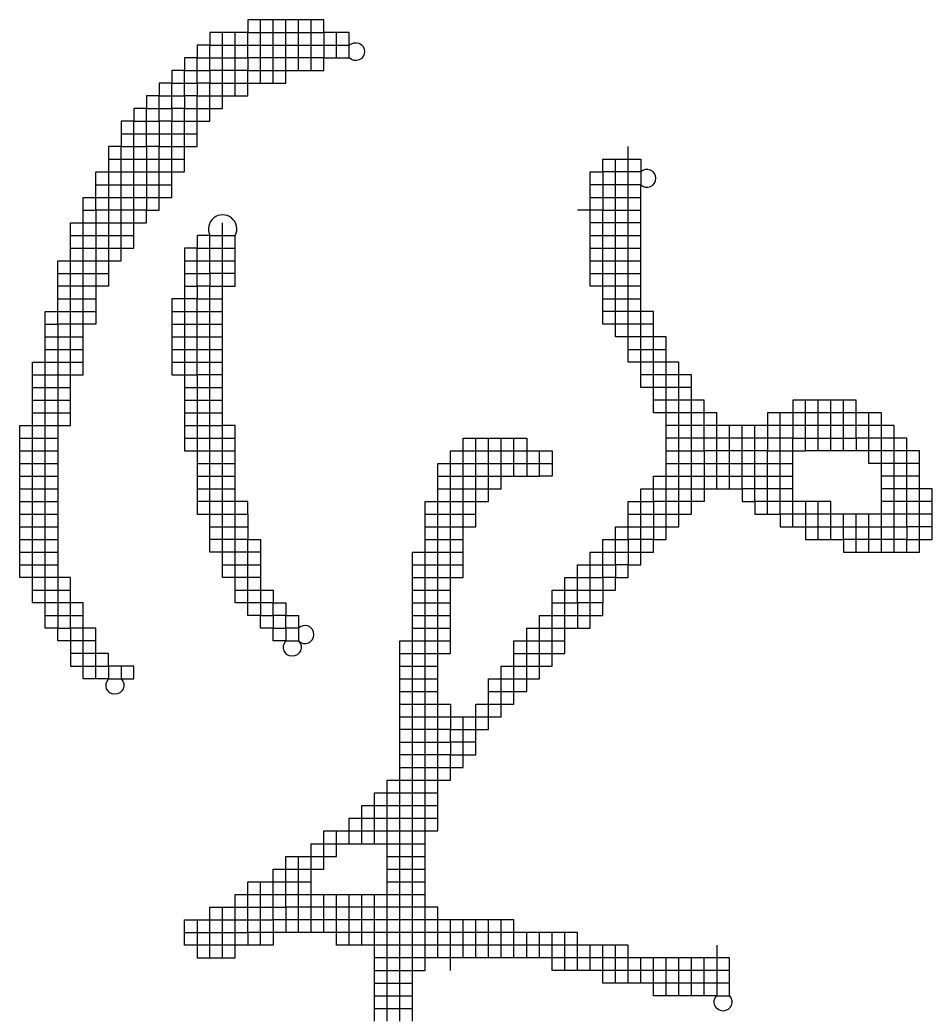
# Model space of a CAD drawing. Extents: x -138012 to 2129925, y -311560 to 0.
# Drawn here: x -133534.8 to -133174.8, y -174173.1 to -173780.1 of the extents above; entities that cross this region are included whole.
import ezdxf

# ---------------------------------------------------------------- set-up
doc = ezdxf.new("R2010")
doc.units = 0
doc.header["$LTSCALE"] = 1000
doc.header["$MEASUREMENT"] = 0
doc.layers.get('0').update_dxf_attribs({"linetype": 'CONTINUOUS'})
doc.layers.add('PUB_TEXT', color=7, linetype='CONTINUOUS')

# ---------------------------------------------------------------- blocks, each defined once
blk = doc.blocks.new('TSH')
at = {"color": 167, "linetype": 'Continuous'}
blk.add_lwpolyline([(864065.99, -675412.7), (864065.99, -675417.7, -2.414214), (864060.99, -675417.7), (864055.99, -675417.7), (864050.99, -675417.7), (864050.99, -675412.7), (864050.99, -675407.7), (864050.99, -675402.7), (864045.99, -675402.7), (864040.99, -675402.7), (864040.99, -675397.7), (864035.99, -675397.7), (864035.99, -675392.7), (864035.99, -675387.7), (864035.99, -675382.7), (864035.99, -675377.7), (864035.99, -675372.7), (864035.99, -675367.7), (864035.99, -675362.7), (864035.99, -675357.7), (864035.99, -675352.7), (864035.99, -675347.7), (864035.99, -675342.7), (864035.99, -675337.7), (864035.99, -675332.7), (864035.99, -675327.7), (864035.99, -675322.7), (864035.99, -675317.7), (864035.99, -675312.7), (864035.99, -675307.7), (864035.99, -675302.7), (864035.99, -675297.7), (864035.99, -675292.7), (864035.99, -675287.7), (864035.99, -675282.7), (864035.99, -675277.7), (864035.99, -675272.7), (864040.99, -675272.7), (864040.99, -675267.7), (864040.99, -675262.7), (864040.99, -675257.7), (864040.99, -675252.7), (864045.99, -675252.7), (864050.99, -675252.7), (864055.99, -675252.7), (864060.99, -675252.7), (864065.99, -675252.7), (864065.99, -675247.7), (864070.99, -675247.7), (864070.99, -675242.7), (864070.99, -675237.7), (864070.99, -675232.7), (864070.99, -675227.7), (864070.99, -675222.7), (864070.99, -675217.7), (864070.99, -675212.7), (864070.99, -675207.7), (864075.99, -675207.7), (864075.99, -675202.7), (864075.99, -675197.7), (864080.99, -675197.7), (864080.99, -675192.7), (864085.99, -675192.7), (864085.99, -675187.7), (864090.99, -675187.7), (864090.99, -675182.7), (864095.99, -675182.7), (864095.99, -675177.7), (864100.99, -675177.7), (864100.99, -675172.7), (864105.99, -675172.7), (864110.99, -675172.7), (864115.99, -675172.7), (864115.99, -675167.7), (864120.99, -675167.7), (864125.99, -675167.7), (864130.99, -675167.7), (864135.99, -675167.7), (864140.99, -675167.7), (864145.99, -675167.7), (864145.99, -675172.7), (864150.99, -675172.7), (864155.99, -675172.7), (864155.99, -675167.7), (864155.99, -675162.7), (864145.99, -675162.7), (864145.99, -675157.7), (864115.99, -675157.7), (864115.99, -675162.7), (864100.99, -675162.7), (864100.99, -675167.7), (864095.99, -675167.7), (864095.99, -675172.7), (864090.99, -675172.7), (864090.99, -675177.7), (864085.99, -675177.7), (864085.99, -675182.7), (864080.99, -675182.7), (864080.99, -675187.7), (864075.99, -675187.7), (864075.99, -675192.7), (864070.99, -675192.7), (864070.99, -675197.7), (864065.99, -675197.7), (864065.99, -675202.7), (864065.99, -675207.7), (864060.99, -675207.7), (864060.99, -675212.7), (864060.99, -675217.7), (864060.99, -675222.7), (864060.99, -675227.7), (864060.99, -675232.7), (864060.99, -675237.7), (864060.99, -675242.7), (864060.99, -675247.7), (864060.99, -675252.7), (864060.99, -675257.7), (864060.99, -675262.7), (864055.99, -675262.7), (864050.99, -675262.7), (864045.99, -675262.7), (864040.99, -675262.7)], format="xyb", dxfattribs=at)
at = {"color": 251, "linetype": 'Continuous'}
for points in [[(864050.99, -675232.7), (864055.99, -675232.7), (864055.99, -675227.7), (864060.99, -675227.7), (864065.99, -675227.7), (864070.99, -675227.7), (864075.99, -675227.7), (864080.99, -675227.7), (864080.99, -675222.7), (864080.99, -675217.7), (864080.99, -675212.7), (864080.99, -675207.7), (864085.99, -675207.7), (864085.99, -675202.7), (864085.99, -675197.7), (864090.99, -675197.7), (864090.99, -675192.7), (864095.99, -675192.7), (864095.99, -675187.7), (864100.99, -675187.7), (864100.99, -675182.7), (864105.99, -675182.7), (864110.99, -675182.7), (864115.99, -675182.7), (864115.99, -675177.7), (864120.99, -675177.7), (864125.99, -675177.7), (864130.99, -675177.7), (864135.99, -675177.7), (864140.99, -675177.7), (864140.99, -675172.7), (864140.99, -675167.7), (864140.99, -675162.7), (864140.99, -675157.7)], [(864120.99, -675182.7), (864120.99, -675177.7), (864120.99, -675172.7), (864120.99, -675167.7), (864120.99, -675162.7), (864120.99, -675157.7)], [(864125.99, -675182.7), (864125.99, -675177.7), (864125.99, -675172.7), (864125.99, -675167.7), (864125.99, -675162.7), (864125.99, -675157.7)], [(864135.99, -675177.7), (864135.99, -675172.7), (864135.99, -675167.7), (864135.99, -675162.7), (864135.99, -675157.7)], [(864110.99, -675187.7), (864110.99, -675182.7), (864110.99, -675177.7), (864110.99, -675172.7), (864110.99, -675167.7), (864110.99, -675162.7)], [(864030.99, -675297.7), (864035.99, -675297.7), (864040.99, -675297.7), (864045.99, -675297.7), (864050.99, -675297.7), (864050.99, -675292.7), (864050.99, -675287.7), (864050.99, -675282.7), (864050.99, -675277.7), (864050.99, -675272.7), (864050.99, -675267.7), (864050.99, -675262.7), (864050.99, -675257.7), (864050.99, -675252.7), (864050.99, -675247.7), (864050.99, -675242.7), (864050.99, -675237.7), (864050.99, -675232.7), (864050.99, -675227.7), (864055.99, -675227.7), (864055.99, -675222.7), (864055.99, -675217.7), (864060.99, -675217.7), (864065.99, -675217.7), (864070.99, -675217.7), (864075.99, -675217.7), (864080.99, -675217.7), (864085.99, -675217.7), (864090.99, -675217.7), (864090.99, -675212.7), (864090.99, -675207.7), (864090.99, -675202.7), (864095.99, -675202.7)], [(864060.99, -675212.7), (864065.99, -675212.7), (864070.99, -675212.7), (864075.99, -675212.7), (864080.99, -675212.7), (864085.99, -675212.7), (864090.99, -675212.7)], [(864235.99, -675387.7), (864240.99, -675387.7), (864240.99, -675382.7), (864245.99, -675382.7), (864245.99, -675377.7), (864250.99, -675377.7), (864250.99, -675372.7), (864255.99, -675372.7), (864255.99, -675367.7), (864260.99, -675367.7), (864265.99, -675367.7), (864265.99, -675372.7), (864260.99, -675372.7), (864260.99, -675377.7), (864255.99, -675377.7), (864255.99, -675382.7), (864260.99, -675382.7), (864260.99, -675377.7), (864265.99, -675377.7), (864265.99, -675372.7), (864270.99, -675372.7), (864270.99, -675367.7), (864275.99, -675367.7), (864275.99, -675362.7), (864280.99, -675362.7), (864280.99, -675357.7), (864285.99, -675357.7), (864285.99, -675352.7), (864290.99, -675352.7), (864290.99, -675347.7), (864290.99, -675342.7), (864290.99, -675337.7), (864290.99, -675332.7), (864290.99, -675327.7), (864290.99, -675322.7), (864290.99, -675317.7), (864290.99, -675312.7), (864290.99, -675307.7), (864290.99, -675302.7), (864290.99, -675297.7), (864285.99, -675297.7), (864285.99, -675292.7), (864280.99, -675292.7), (864280.99, -675287.7), (864280.99, -675282.7), (864275.99, -675282.7), (864275.99, -675277.7), (864270.99, -675277.7), (864265.99, -675277.7), (864260.99, -675277.7), (864260.99, -675272.7), (864260.99, -675267.7), (864260.99, -675262.7), (864260.99, -675257.7), (864260.99, -675252.7), (864260.99, -675247.7), (864260.99, -675242.7), (864260.99, -675237.7), (864260.99, -675232.7), (864260.99, -675227.7), (864260.99, -675222.7), (864260.99, -675217.7), (864260.99, -675212.7)], [(864250.99, -675227.7), (864250.99, -675222.7), (864250.99, -675217.7), (864255.99, -675217.7), (864255.99, -675212.7), (864265.99, -675212.7), (864270.99, -675212.7), (864270.99, -675217.7), (864270.99, -675222.7), (864265.99, -675222.7), (864260.99, -675222.7), (864255.99, -675222.7), (864255.99, -675227.7), (864260.99, -675227.7), (864265.99, -675227.7), (864270.99, -675227.7)], [(864055.99, -675222.7), (864060.99, -675222.7), (864065.99, -675222.7), (864070.99, -675222.7), (864075.99, -675222.7), (864080.99, -675222.7), (864085.99, -675222.7)], [(864270.99, -675262.7), (864265.99, -675262.7), (864260.99, -675262.7), (864255.99, -675262.7), (864250.99, -675262.7), (864250.99, -675257.7), (864250.99, -675252.7), (864250.99, -675247.7), (864250.99, -675242.7), (864250.99, -675237.7), (864250.99, -675232.7), (864250.99, -675227.7), (864255.99, -675227.7), (864255.99, -675232.7), (864260.99, -675232.7), (864265.99, -675232.7), (864270.99, -675232.7)], [(864270.99, -675237.7), (864265.99, -675237.7), (864260.99, -675237.7), (864255.99, -675237.7), (864255.99, -675232.7), (864250.99, -675232.7), (864245.99, -675232.7)], [(864055.99, -675417.7), (864055.99, -675412.7), (864055.99, -675407.7), (864055.99, -675402.7), (864055.99, -675397.7), (864050.99, -675397.7), (864050.99, -675392.7), (864050.99, -675387.7), (864045.99, -675387.7), (864045.99, -675382.7), (864045.99, -675377.7), (864040.99, -675377.7), (864035.99, -675377.7), (864030.99, -675377.7), (864025.99, -675377.7), (864025.99, -675372.7), (864025.99, -675367.7), (864025.99, -675362.7), (864025.99, -675357.7), (864025.99, -675352.7), (864025.99, -675347.7), (864025.99, -675342.7), (864025.99, -675337.7), (864025.99, -675332.7), (864025.99, -675327.7), (864025.99, -675322.7), (864025.99, -675317.7), (864030.99, -675317.7), (864035.99, -675317.7), (864040.99, -675317.7), (864045.99, -675317.7), (864045.99, -675312.7), (864045.99, -675307.7), (864045.99, -675302.7), (864045.99, -675297.7), (864045.99, -675292.7), (864045.99, -675287.7), (864045.99, -675282.7), (864045.99, -675277.7), (864045.99, -675272.7), (864045.99, -675267.7), (864045.99, -675262.7), (864045.99, -675257.7), (864045.99, -675252.7), (864045.99, -675247.7), (864045.99, -675242.7), (864045.99, -675237.7), (864050.99, -675237.7)], [(864045.99, -675242.7), (864050.99, -675242.7), (864055.99, -675242.7), (864060.99, -675242.7), (864065.99, -675242.7), (864070.99, -675242.7)], [(864250.99, -675242.7), (864255.99, -675242.7), (864260.99, -675242.7), (864265.99, -675242.7), (864270.99, -675242.7)], [(864040.99, -675257.7), (864045.99, -675257.7), (864050.99, -675257.7), (864055.99, -675257.7), (864060.99, -675257.7)], [(864250.99, -675257.7), (864255.99, -675257.7), (864260.99, -675257.7), (864265.99, -675257.7), (864270.99, -675257.7)], [(864275.99, -675277.7), (864275.99, -675272.7), (864270.99, -675272.7), (864265.99, -675272.7), (864260.99, -675272.7), (864255.99, -675272.7)], [(864300.99, -675342.7), (864300.99, -675337.7), (864300.99, -675332.7), (864300.99, -675327.7), (864300.99, -675322.7), (864300.99, -675317.7), (864300.99, -675312.7), (864295.99, -675312.7), (864295.99, -675307.7), (864290.99, -675307.7), (864285.99, -675307.7), (864285.99, -675302.7), (864280.99, -675302.7), (864280.99, -675297.7), (864275.99, -675297.7), (864270.99, -675297.7)], [(864175.99, -675427.7), (864180.99, -675427.7), (864185.99, -675427.7), (864190.99, -675427.7), (864195.99, -675427.7), (864195.99, -675432.7), (864205.99, -675432.7), (864210.99, -675432.7), (864210.99, -675427.7), (864210.99, -675422.7), (864210.99, -675417.7), (864215.99, -675417.7), (864215.99, -675412.7), (864220.99, -675412.7), (864220.99, -675407.7), (864220.99, -675402.7), (864225.99, -675402.7), (864225.99, -675397.7), (864230.99, -675397.7), (864230.99, -675392.7), (864235.99, -675392.7), (864235.99, -675387.7), (864235.99, -675382.7), (864240.99, -675382.7), (864240.99, -675377.7), (864245.99, -675377.7), (864245.99, -675372.7), (864250.99, -675372.7), (864250.99, -675367.7), (864255.99, -675367.7), (864255.99, -675362.7), (864260.99, -675362.7), (864260.99, -675357.7), (864265.99, -675357.7), (864265.99, -675352.7), (864265.99, -675347.7), (864270.99, -675347.7), (864270.99, -675342.7), (864275.99, -675342.7), (864275.99, -675337.7), (864280.99, -675337.7), (864285.99, -675337.7), (864290.99, -675337.7), (864295.99, -675337.7), (864295.99, -675342.7), (864300.99, -675342.7), (864305.99, -675342.7), (864310.99, -675342.7), (864310.99, -675347.7), (864315.99, -675347.7), (864315.99, -675352.7), (864320.99, -675352.7), (864325.99, -675352.7), (864325.99, -675357.7), (864330.99, -675357.7), (864335.99, -675357.7), (864335.99, -675362.7), (864340.99, -675362.7), (864345.99, -675362.7), (864350.99, -675362.7), (864350.99, -675367.7), (864355.99, -675367.7), (864360.99, -675367.7), (864365.99, -675367.7), (864370.99, -675367.7), (864375.99, -675367.7), (864380.99, -675367.7), (864380.99, -675362.7), (864380.99, -675357.7), (864380.99, -675352.7), (864380.99, -675347.7), (864380.99, -675342.7), (864380.99, -675337.7), (864380.99, -675332.7), (864380.99, -675327.7), (864375.99, -675327.7), (864375.99, -675322.7), (864370.99, -675322.7), (864370.99, -675317.7), (864365.99, -675317.7), (864365.99, -675312.7), (864355.99, -675312.7), (864355.99, -675307.7), (864330.99, -675307.7), (864330.99, -675312.7), (864320.99, -675312.7), (864320.99, -675317.7), (864300.99, -675317.7), (864295.99, -675317.7), (864295.99, -675312.7), (864290.99, -675312.7), (864285.99, -675312.7), (864285.99, -675307.7), (864280.99, -675307.7), (864275.99, -675307.7)], [(864340.99, -675327.7), (864340.99, -675322.7), (864340.99, -675317.7), (864340.99, -675312.7), (864340.99, -675307.7)], [(864345.99, -675327.7), (864345.99, -675322.7), (864345.99, -675317.7), (864345.99, -675312.7), (864345.99, -675307.7)], [(864350.99, -675327.7), (864350.99, -675322.7), (864350.99, -675317.7), (864350.99, -675312.7), (864350.99, -675307.7)], [(864380.99, -675332.7), (864375.99, -675332.7), (864375.99, -675327.7), (864370.99, -675327.7), (864370.99, -675322.7), (864365.99, -675322.7), (864365.99, -675317.7), (864360.99, -675317.7), (864355.99, -675317.7), (864355.99, -675312.7), (864350.99, -675312.7), (864345.99, -675312.7), (864340.99, -675312.7), (864335.99, -675312.7), (864330.99, -675312.7), (864330.99, -675317.7), (864325.99, -675317.7), (864320.99, -675317.7), (864320.99, -675322.7), (864315.99, -675322.7), (864310.99, -675322.7), (864305.99, -675322.7), (864300.99, -675322.7), (864295.99, -675322.7), (864295.99, -675317.7), (864290.99, -675317.7), (864285.99, -675317.7), (864280.99, -675317.7)], [(864345.99, -675362.7), (864345.99, -675357.7), (864345.99, -675352.7), (864340.99, -675352.7), (864335.99, -675352.7), (864330.99, -675352.7), (864325.99, -675352.7), (864325.99, -675347.7), (864325.99, -675342.7), (864325.99, -675337.7), (864325.99, -675332.7), (864325.99, -675327.7), (864325.99, -675322.7), (864325.99, -675317.7), (864325.99, -675312.7)], [(864365.99, -675367.7), (864365.99, -675362.7), (864365.99, -675357.7), (864365.99, -675352.7), (864365.99, -675347.7), (864365.99, -675342.7), (864365.99, -675337.7), (864365.99, -675332.7), (864365.99, -675327.7), (864360.99, -675327.7), (864360.99, -675322.7), (864360.99, -675317.7), (864360.99, -675312.7)], [(864380.99, -675337.7), (864375.99, -675337.7), (864375.99, -675332.7), (864370.99, -675332.7), (864370.99, -675327.7), (864365.99, -675327.7), (864365.99, -675322.7), (864360.99, -675322.7), (864355.99, -675322.7), (864355.99, -675317.7), (864350.99, -675317.7), (864345.99, -675317.7), (864340.99, -675317.7), (864335.99, -675317.7), (864330.99, -675317.7), (864330.99, -675322.7), (864325.99, -675322.7), (864320.99, -675322.7), (864320.99, -675327.7), (864315.99, -675327.7), (864310.99, -675327.7), (864305.99, -675327.7), (864300.99, -675327.7), (864295.99, -675327.7), (864295.99, -675322.7), (864290.99, -675322.7), (864285.99, -675322.7), (864280.99, -675322.7)], [(864305.99, -675342.7), (864305.99, -675337.7), (864305.99, -675332.7), (864305.99, -675327.7), (864305.99, -675322.7), (864305.99, -675317.7)], [(864385.99, -675357.7), (864380.99, -675357.7), (864375.99, -675357.7), (864375.99, -675352.7), (864370.99, -675352.7), (864365.99, -675352.7), (864345.99, -675352.7), (864345.99, -675347.7), (864330.99, -675347.7), (864325.99, -675347.7), (864320.99, -675347.7), (864320.99, -675342.7), (864315.99, -675342.7), (864310.99, -675342.7), (864310.99, -675337.7), (864310.99, -675332.7), (864310.99, -675327.7), (864310.99, -675322.7), (864310.99, -675317.7)], [(864320.99, -675352.7), (864320.99, -675347.7), (864315.99, -675347.7), (864315.99, -675342.7), (864315.99, -675337.7), (864315.99, -675332.7), (864315.99, -675327.7), (864315.99, -675322.7), (864315.99, -675317.7)], [(864090.99, -675322.7), (864095.99, -675322.7), (864100.99, -675322.7), (864105.99, -675322.7), (864110.99, -675322.7)], [(864175.99, -675407.7), (864180.99, -675407.7), (864185.99, -675407.7), (864190.99, -675407.7), (864195.99, -675407.7), (864195.99, -675402.7), (864195.99, -675397.7), (864195.99, -675392.7), (864195.99, -675387.7), (864195.99, -675382.7), (864195.99, -675377.7), (864195.99, -675372.7), (864195.99, -675367.7), (864195.99, -675362.7), (864195.99, -675357.7), (864195.99, -675352.7), (864195.99, -675347.7), (864200.99, -675347.7), (864205.99, -675347.7), (864210.99, -675347.7), (864210.99, -675342.7), (864215.99, -675342.7), (864215.99, -675337.7), (864215.99, -675332.7), (864215.99, -675327.7), (864215.99, -675322.7)], [(864180.99, -675377.7), (864185.99, -675377.7), (864190.99, -675377.7), (864195.99, -675377.7), (864200.99, -675377.7), (864200.99, -675372.7), (864200.99, -675367.7), (864200.99, -675362.7), (864200.99, -675357.7), (864205.99, -675357.7), (864205.99, -675352.7), (864205.99, -675347.7), (864205.99, -675342.7), (864205.99, -675337.7), (864205.99, -675332.7), (864205.99, -675327.7), (864205.99, -675322.7)], [(864185.99, -675357.7), (864190.99, -675357.7), (864195.99, -675357.7), (864200.99, -675357.7), (864200.99, -675352.7), (864200.99, -675347.7), (864200.99, -675342.7), (864205.99, -675342.7), (864210.99, -675342.7), (864210.99, -675337.7), (864210.99, -675332.7), (864210.99, -675327.7), (864210.99, -675322.7)], [(864220.99, -675337.7), (864220.99, -675332.7), (864220.99, -675327.7), (864220.99, -675322.7)], [(864280.99, -675327.7), (864285.99, -675327.7), (864290.99, -675327.7), (864295.99, -675327.7), (864295.99, -675332.7), (864300.99, -675332.7), (864305.99, -675332.7), (864310.99, -675332.7), (864315.99, -675332.7), (864320.99, -675332.7), (864320.99, -675327.7), (864325.99, -675327.7), (864330.99, -675327.7), (864330.99, -675322.7), (864335.99, -675322.7), (864340.99, -675322.7), (864345.99, -675322.7), (864350.99, -675322.7), (864355.99, -675322.7), (864355.99, -675327.7)], [(864335.99, -675347.7), (864335.99, -675352.7), (864335.99, -675357.7), (864340.99, -675357.7), (864345.99, -675357.7), (864350.99, -675357.7), (864355.99, -675357.7), (864360.99, -675357.7), (864365.99, -675357.7), (864370.99, -675357.7), (864375.99, -675357.7), (864375.99, -675362.7), (864380.99, -675362.7), (864385.99, -675362.7), (864385.99, -675357.7), (864385.99, -675352.7), (864385.99, -675347.7), (864385.99, -675342.7), (864380.99, -675342.7), (864375.99, -675342.7), (864375.99, -675337.7), (864370.99, -675337.7), (864370.99, -675332.7), (864365.99, -675332.7), (864360.99, -675332.7), (864360.99, -675327.7), (864355.99, -675327.7), (864350.99, -675327.7), (864345.99, -675327.7), (864340.99, -675327.7), (864335.99, -675327.7)], [(864025.99, -675332.7), (864030.99, -675332.7), (864035.99, -675332.7), (864040.99, -675332.7)], [(864280.99, -675332.7), (864285.99, -675332.7), (864290.99, -675332.7), (864295.99, -675332.7), (864295.99, -675337.7), (864300.99, -675337.7), (864305.99, -675337.7), (864310.99, -675337.7), (864315.99, -675337.7), (864320.99, -675337.7), (864320.99, -675332.7), (864325.99, -675332.7), (864330.99, -675332.7)], [(864370.99, -675367.7), (864370.99, -675362.7), (864370.99, -675357.7), (864370.99, -675352.7), (864370.99, -675347.7), (864370.99, -675342.7), (864370.99, -675337.7), (864365.99, -675337.7)], [(864385.99, -675347.7), (864380.99, -675347.7), (864375.99, -675347.7), (864375.99, -675342.7), (864370.99, -675342.7), (864365.99, -675342.7)], [(864115.99, -675352.7), (864115.99, -675347.7), (864110.99, -675347.7), (864105.99, -675347.7), (864100.99, -675347.7), (864095.99, -675347.7)], [(864340.99, -675362.7), (864340.99, -675357.7), (864340.99, -675352.7), (864340.99, -675347.7)], [(864385.99, -675352.7), (864380.99, -675352.7), (864375.99, -675352.7), (864375.99, -675347.7), (864370.99, -675347.7), (864365.99, -675347.7)], [(864185.99, -675352.7), (864190.99, -675352.7), (864195.99, -675352.7), (864200.99, -675352.7), (864205.99, -675352.7)], [(864375.99, -675367.7), (864375.99, -675362.7), (864370.99, -675362.7), (864365.99, -675362.7), (864360.99, -675362.7), (864355.99, -675362.7), (864350.99, -675362.7), (864350.99, -675357.7), (864350.99, -675352.7)], [(864180.99, -675372.7), (864185.99, -675372.7), (864190.99, -675372.7), (864195.99, -675372.7), (864200.99, -675372.7)], [(864210.99, -675422.7), (864215.99, -675422.7), (864220.99, -675422.7), (864220.99, -675417.7), (864225.99, -675417.7), (864225.99, -675412.7), (864230.99, -675412.7), (864230.99, -675407.7), (864235.99, -675407.7), (864240.99, -675407.7), (864240.99, -675402.7), (864240.99, -675397.7), (864240.99, -675392.7), (864245.99, -675392.7), (864250.99, -675392.7), (864255.99, -675392.7), (864255.99, -675387.7), (864250.99, -675387.7), (864245.99, -675387.7), (864245.99, -675392.7), (864245.99, -675397.7), (864250.99, -675397.7), (864250.99, -675392.7), (864250.99, -675387.7), (864250.99, -675382.7), (864255.99, -675382.7), (864255.99, -675387.7)], [(864220.99, -675407.7), (864225.99, -675407.7), (864230.99, -675407.7), (864230.99, -675402.7), (864235.99, -675402.7), (864235.99, -675397.7), (864240.99, -675397.7), (864245.99, -675397.7)], [(864175.99, -675432.7), (864180.99, -675432.7), (864185.99, -675432.7), (864190.99, -675432.7), (864195.99, -675432.7), (864195.99, -675437.7), (864200.99, -675437.7), (864205.99, -675437.7), (864210.99, -675437.7), (864210.99, -675432.7), (864215.99, -675432.7), (864215.99, -675427.7), (864220.99, -675427.7), (864220.99, -675422.7), (864225.99, -675422.7), (864225.99, -675417.7), (864230.99, -675417.7), (864230.99, -675412.7), (864235.99, -675412.7), (864235.99, -675407.7), (864235.99, -675402.7), (864240.99, -675402.7)], [(864175.99, -675442.7), (864180.99, -675442.7), (864185.99, -675442.7), (864190.99, -675442.7), (864195.99, -675442.7), (864195.99, -675447.7), (864200.99, -675447.7), (864200.99, -675442.7), (864200.99, -675437.7), (864200.99, -675432.7)], [(864205.99, -675442.7), (864200.99, -675442.7), (864195.99, -675442.7), (864195.99, -675437.7), (864190.99, -675437.7), (864185.99, -675437.7), (864180.99, -675437.7), (864175.99, -675437.7)], [(864175.99, -675452.7), (864180.99, -675452.7), (864185.99, -675452.7), (864190.99, -675452.7), (864195.99, -675452.7), (864195.99, -675447.7), (864190.99, -675447.7), (864185.99, -675447.7), (864180.99, -675447.7), (864175.99, -675447.7)], [(864100.99, -675527.7), (864100.99, -675522.7), (864095.99, -675522.7), (864090.99, -675522.7), (864090.99, -675517.7), (864090.99, -675512.7), (864100.99, -675512.7), (864100.99, -675507.7), (864110.99, -675507.7), (864110.99, -675502.7), (864115.99, -675502.7), (864115.99, -675497.7), (864125.99, -675497.7), (864130.99, -675497.7), (864130.99, -675492.7), (864135.99, -675492.7), (864140.99, -675492.7), (864145.99, -675492.7), (864145.99, -675487.7), (864150.99, -675487.7), (864150.99, -675482.7), (864155.99, -675482.7), (864155.99, -675477.7), (864160.99, -675477.7), (864160.99, -675472.7), (864165.99, -675472.7), (864165.99, -675467.7), (864170.99, -675467.7), (864170.99, -675462.7), (864175.99, -675462.7), (864180.99, -675462.7), (864185.99, -675462.7), (864190.99, -675462.7)], [(864160.99, -675482.7), (864160.99, -675477.7), (864165.99, -675477.7), (864165.99, -675472.7), (864170.99, -675472.7), (864170.99, -675467.7), (864175.99, -675467.7), (864180.99, -675467.7), (864185.99, -675467.7), (864190.99, -675467.7)], [(864165.99, -675482.7), (864165.99, -675477.7), (864170.99, -675477.7), (864170.99, -675472.7), (864175.99, -675472.7), (864180.99, -675472.7), (864185.99, -675472.7), (864190.99, -675472.7)], [(864140.99, -675517.7), (864140.99, -675512.7), (864140.99, -675507.7), (864140.99, -675502.7), (864140.99, -675497.7), (864140.99, -675492.7), (864140.99, -675487.7), (864145.99, -675487.7), (864145.99, -675482.7), (864150.99, -675482.7), (864150.99, -675477.7)], [(864155.99, -675482.7), (864160.99, -675482.7), (864165.99, -675482.7), (864170.99, -675482.7), (864175.99, -675482.7), (864180.99, -675482.7), (864185.99, -675482.7)], [(864135.99, -675517.7), (864135.99, -675512.7), (864135.99, -675507.7), (864135.99, -675502.7), (864135.99, -675497.7), (864135.99, -675492.7), (864135.99, -675487.7)], [(864170.99, -675492.7), (864175.99, -675492.7), (864180.99, -675492.7), (864185.99, -675492.7)], [(864305.99, -675532.7), (864300.99, -675532.7), (864295.99, -675532.7), (864290.99, -675532.7), (864285.99, -675532.7), (864280.99, -675532.7), (864275.99, -675532.7), (864270.99, -675532.7), (864265.99, -675532.7), (864265.99, -675527.7), (864260.99, -675527.7), (864255.99, -675527.7), (864250.99, -675527.7), (864245.99, -675527.7), (864245.99, -675522.7), (864240.99, -675522.7), (864235.99, -675522.7), (864230.99, -675522.7), (864225.99, -675522.7), (864220.99, -675522.7), (864220.99, -675517.7), (864215.99, -675517.7), (864210.99, -675517.7), (864205.99, -675517.7), (864200.99, -675517.7), (864195.99, -675517.7), (864190.99, -675517.7), (864190.99, -675512.7), (864185.99, -675512.7), (864180.99, -675512.7), (864175.99, -675512.7), (864170.99, -675512.7), (864165.99, -675512.7), (864160.99, -675512.7), (864155.99, -675512.7), (864150.99, -675512.7), (864145.99, -675512.7), (864140.99, -675512.7), (864135.99, -675512.7), (864130.99, -675512.7), (864130.99, -675517.7), (864125.99, -675517.7), (864125.99, -675522.7), (864120.99, -675522.7), (864120.99, -675517.7), (864120.99, -675512.7), (864120.99, -675507.7), (864120.99, -675502.7), (864120.99, -675497.7)], [(864170.99, -675497.7), (864175.99, -675497.7), (864180.99, -675497.7), (864185.99, -675497.7)], [(864095.99, -675512.7), (864095.99, -675517.7), (864095.99, -675522.7), (864095.99, -675527.7), (864100.99, -675527.7), (864105.99, -675527.7), (864110.99, -675527.7), (864110.99, -675522.7), (864110.99, -675517.7), (864115.99, -675517.7), (864115.99, -675512.7), (864120.99, -675512.7), (864125.99, -675512.7), (864125.99, -675507.7), (864130.99, -675507.7), (864130.99, -675502.7), (864135.99, -675502.7), (864140.99, -675502.7), (864170.99, -675502.7), (864175.99, -675502.7), (864180.99, -675502.7), (864185.99, -675502.7)], [(864145.99, -675517.7), (864145.99, -675512.7), (864145.99, -675507.7), (864145.99, -675502.7)], [(864220.99, -675527.7), (864220.99, -675522.7), (864215.99, -675522.7), (864210.99, -675522.7), (864205.99, -675522.7), (864200.99, -675522.7), (864195.99, -675522.7), (864190.99, -675522.7), (864190.99, -675517.7), (864185.99, -675517.7), (864180.99, -675517.7), (864175.99, -675517.7), (864170.99, -675517.7), (864165.99, -675517.7), (864160.99, -675517.7), (864155.99, -675517.7), (864150.99, -675517.7), (864150.99, -675512.7), (864150.99, -675507.7), (864150.99, -675502.7)], [(864155.99, -675522.7), (864155.99, -675517.7), (864155.99, -675512.7), (864155.99, -675507.7), (864155.99, -675502.7)], [(864105.99, -675527.7), (864105.99, -675522.7), (864105.99, -675517.7), (864105.99, -675512.7), (864105.99, -675507.7)], [(864305.99, -675542.7), (864305.99, -675537.7), (864305.99, -675532.7), (864305.99, -675527.7), (864300.99, -675527.7), (864265.99, -675527.7), (864265.99, -675522.7), (864245.99, -675522.7), (864245.99, -675517.7), (864220.99, -675517.7), (864220.99, -675512.7), (864190.99, -675512.7), (864190.99, -675507.7), (864185.99, -675507.7), (864180.99, -675507.7), (864175.99, -675507.7), (864170.99, -675507.7), (864165.99, -675507.7), (864160.99, -675507.7), (864155.99, -675507.7), (864150.99, -675507.7), (864145.99, -675507.7), (864140.99, -675507.7), (864135.99, -675507.7), (864130.99, -675507.7), (864130.99, -675512.7), (864125.99, -675512.7), (864125.99, -675517.7), (864120.99, -675517.7), (864115.99, -675517.7), (864115.99, -675522.7)], [(864205.99, -675527.7), (864205.99, -675522.7), (864205.99, -675517.7), (864205.99, -675512.7)], [(864210.99, -675527.7), (864210.99, -675522.7), (864210.99, -675517.7), (864210.99, -675512.7)], [(864215.99, -675527.7), (864215.99, -675522.7), (864215.99, -675517.7), (864215.99, -675512.7)], [(864190.99, -675527.7), (864190.99, -675522.7), (864185.99, -675522.7), (864180.99, -675522.7), (864175.99, -675522.7), (864170.99, -675522.7), (864165.99, -675522.7), (864160.99, -675522.7), (864155.99, -675522.7), (864150.99, -675522.7), (864150.99, -675517.7), (864145.99, -675517.7), (864140.99, -675517.7), (864135.99, -675517.7), (864130.99, -675517.7)], [(864225.99, -675527.7), (864225.99, -675522.7), (864225.99, -675517.7)], [(864230.99, -675527.7), (864230.99, -675522.7), (864230.99, -675517.7)], [(864245.99, -675532.7), (864245.99, -675527.7), (864240.99, -675527.7), (864235.99, -675527.7), (864235.99, -675522.7), (864235.99, -675517.7)], [(864240.99, -675532.7), (864240.99, -675527.7), (864240.99, -675522.7), (864240.99, -675517.7)], [(864250.99, -675532.7), (864250.99, -675527.7), (864250.99, -675522.7)], [(864265.99, -675537.7), (864265.99, -675532.7), (864260.99, -675532.7), (864255.99, -675532.7), (864255.99, -675527.7), (864255.99, -675522.7)], [(864270.99, -675537.7), (864270.99, -675532.7), (864270.99, -675527.7)], [(864305.99, -675537.7), (864300.99, -675537.7), (864295.99, -675537.7), (864290.99, -675537.7), (864285.99, -675537.7), (864280.99, -675537.7), (864275.99, -675537.7), (864275.99, -675532.7), (864275.99, -675527.7)], [(864280.99, -675542.7), (864280.99, -675537.7), (864280.99, -675532.7), (864280.99, -675527.7)], [(864295.99, -675542.7), (864295.99, -675537.7), (864295.99, -675532.7), (864295.99, -675527.7)]]:
    blk.add_lwpolyline(points, dxfattribs=at)
at = {"color": 252, "linetype": 'Continuous'}
for points in [[(864065.99, -675202.7), (864070.99, -675202.7), (864075.99, -675202.7), (864080.99, -675202.7), (864085.99, -675202.7), (864090.99, -675202.7), (864090.99, -675197.7), (864095.99, -675197.7), (864100.99, -675197.7), (864100.99, -675192.7), (864100.99, -675187.7), (864105.99, -675187.7), (864110.99, -675187.7), (864115.99, -675187.7), (864115.99, -675182.7), (864120.99, -675182.7), (864125.99, -675182.7), (864130.99, -675182.7), (864130.99, -675177.7), (864130.99, -675172.7), (864130.99, -675167.7), (864130.99, -675162.7), (864130.99, -675157.7)], [(864050.99, -675237.7), (864055.99, -675237.7), (864060.99, -675237.7), (864065.99, -675237.7), (864070.99, -675237.7), (864075.99, -675237.7), (864075.99, -675232.7), (864080.99, -675232.7), (864080.99, -675227.7), (864085.99, -675227.7), (864085.99, -675222.7), (864085.99, -675217.7), (864085.99, -675212.7), (864085.99, -675207.7), (864090.99, -675207.7), (864095.99, -675207.7), (864095.99, -675202.7), (864095.99, -675197.7), (864095.99, -675192.7), (864100.99, -675192.7), (864105.99, -675192.7), (864105.99, -675187.7), (864105.99, -675182.7), (864105.99, -675177.7), (864105.99, -675172.7), (864105.99, -675167.7), (864105.99, -675162.7)], [(864150.99, -675172.7), (864150.99, -675167.7), (864150.99, -675162.7)], [(864330.99, -675342.7), (864330.99, -675337.7), (864330.99, -675332.7), (864330.99, -675327.7), (864335.99, -675327.7), (864335.99, -675322.7), (864335.99, -675317.7), (864335.99, -675312.7), (864335.99, -675307.7)], [(864330.99, -675357.7), (864330.99, -675352.7), (864330.99, -675347.7), (864330.99, -675342.7), (864325.99, -675342.7), (864320.99, -675342.7), (864320.99, -675337.7), (864325.99, -675337.7), (864330.99, -675337.7)], [(864355.99, -675367.7), (864355.99, -675362.7), (864355.99, -675357.7), (864355.99, -675352.7)], [(864360.99, -675367.7), (864360.99, -675362.7), (864360.99, -675357.7), (864360.99, -675352.7)], [(864160.99, -675522.7), (864160.99, -675517.7), (864160.99, -675512.7), (864160.99, -675507.7), (864160.99, -675502.7)], [(864200.99, -675527.7), (864200.99, -675522.7), (864200.99, -675517.7), (864200.99, -675512.7)], [(864260.99, -675537.7), (864260.99, -675532.7), (864260.99, -675527.7), (864260.99, -675522.7)], [(864285.99, -675542.7), (864285.99, -675537.7), (864285.99, -675532.7), (864285.99, -675527.7)], [(864290.99, -675542.7), (864290.99, -675537.7), (864290.99, -675532.7), (864290.99, -675527.7)]]:
    blk.add_lwpolyline(points, dxfattribs=at)
at = {"color": 157, "linetype": 'Continuous'}
blk.add_lwpolyline([(864045.99, -675247.7), (864050.99, -675247.7), (864055.99, -675247.7), (864060.99, -675247.7), (864065.99, -675247.7), (864065.99, -675242.7), (864065.99, -675237.7), (864065.99, -675232.7), (864065.99, -675227.7), (864065.99, -675222.7), (864065.99, -675217.7), (864065.99, -675212.7), (864065.99, -675207.7), (864070.99, -675207.7), (864070.99, -675202.7), (864070.99, -675197.7), (864075.99, -675197.7), (864075.99, -675192.7), (864080.99, -675192.7), (864080.99, -675187.7), (864085.99, -675187.7), (864085.99, -675182.7), (864090.99, -675182.7), (864090.99, -675177.7), (864095.99, -675177.7), (864095.99, -675172.7), (864100.99, -675172.7), (864100.99, -675167.7), (864105.99, -675167.7), (864110.99, -675167.7), (864115.99, -675167.7), (864115.99, -675162.7), (864120.99, -675162.7), (864125.99, -675162.7), (864130.99, -675162.7), (864135.99, -675162.7), (864140.99, -675162.7), (864145.99, -675162.7), (864145.99, -675167.7), (864150.99, -675167.7), (864155.99, -675167.7, -2.414214), (864155.99, -675172.7)], format="xyb", dxfattribs=at)
for points in [[(864140.99, -675177.7), (864145.99, -675177.7), (864145.99, -675172.7), (864140.99, -675172.7), (864135.99, -675172.7), (864130.99, -675172.7), (864125.99, -675172.7), (864120.99, -675172.7), (864115.99, -675172.7), (864115.99, -675177.7), (864110.99, -675177.7), (864105.99, -675177.7), (864100.99, -675177.7), (864100.99, -675182.7), (864095.99, -675182.7), (864095.99, -675187.7), (864090.99, -675187.7), (864090.99, -675192.7), (864085.99, -675192.7), (864085.99, -675197.7), (864080.99, -675197.7), (864080.99, -675202.7), (864080.99, -675207.7), (864075.99, -675207.7), (864075.99, -675212.7), (864075.99, -675217.7), (864075.99, -675222.7), (864075.99, -675227.7), (864075.99, -675232.7), (864070.99, -675232.7), (864065.99, -675232.7), (864060.99, -675232.7), (864055.99, -675232.7), (864055.99, -675237.7), (864055.99, -675242.7), (864055.99, -675247.7), (864055.99, -675252.7), (864055.99, -675257.7), (864055.99, -675262.7), (864055.99, -675267.7), (864055.99, -675272.7), (864055.99, -675277.7), (864050.99, -675277.7), (864045.99, -675277.7), (864040.99, -675277.7), (864040.99, -675282.7), (864040.99, -675287.7), (864040.99, -675292.7), (864040.99, -675297.7), (864040.99, -675302.7), (864040.99, -675307.7), (864040.99, -675312.7), (864040.99, -675317.7), (864040.99, -675322.7), (864040.99, -675327.7), (864040.99, -675332.7), (864040.99, -675337.7), (864040.99, -675342.7), (864040.99, -675347.7), (864040.99, -675352.7), (864040.99, -675357.7), (864040.99, -675362.7), (864040.99, -675367.7), (864040.99, -675372.7), (864040.99, -675377.7), (864040.99, -675382.7), (864040.99, -675387.7), (864040.99, -675392.7), (864040.99, -675397.7), (864045.99, -675397.7), (864045.99, -675402.7), (864045.99, -675407.7), (864045.99, -675412.7), (864050.99, -675412.7), (864055.99, -675412.7), (864060.99, -675412.7), (864060.99, -675417.7), (864065.99, -675417.7), (864070.99, -675417.7), (864070.99, -675412.7), (864060.99, -675412.7), (864060.99, -675407.7), (864055.99, -675407.7), (864050.99, -675407.7), (864045.99, -675407.7)], [(864250.99, -675252.7), (864255.99, -675252.7), (864260.99, -675252.7), (864265.99, -675252.7), (864270.99, -675252.7)], [(864265.99, -675287.7), (864270.99, -675287.7), (864275.99, -675287.7), (864280.99, -675287.7)], [(864165.99, -675532.7), (864170.99, -675532.7), (864175.99, -675532.7), (864180.99, -675532.7), (864185.99, -675532.7), (864185.99, -675527.7), (864185.99, -675522.7), (864185.99, -675517.7), (864185.99, -675512.7), (864185.99, -675507.7), (864185.99, -675502.7), (864185.99, -675497.7), (864185.99, -675492.7), (864185.99, -675487.7), (864185.99, -675482.7), (864185.99, -675477.7), (864185.99, -675472.7), (864185.99, -675467.7), (864185.99, -675462.7), (864185.99, -675457.7), (864185.99, -675452.7), (864185.99, -675447.7), (864185.99, -675442.7), (864185.99, -675437.7), (864185.99, -675432.7), (864185.99, -675427.7), (864185.99, -675422.7), (864185.99, -675417.7), (864185.99, -675412.7), (864185.99, -675407.7), (864185.99, -675402.7), (864185.99, -675397.7), (864185.99, -675392.7), (864185.99, -675387.7), (864185.99, -675382.7), (864185.99, -675377.7), (864185.99, -675372.7), (864185.99, -675367.7), (864185.99, -675362.7), (864185.99, -675357.7), (864185.99, -675352.7), (864185.99, -675347.7), (864190.99, -675347.7), (864195.99, -675347.7), (864195.99, -675342.7), (864200.99, -675342.7), (864200.99, -675337.7), (864205.99, -675337.7), (864210.99, -675337.7), (864215.99, -675337.7), (864220.99, -675337.7), (864225.99, -675337.7), (864230.99, -675337.7), (864230.99, -675332.7), (864230.99, -675327.7)], [(864025.99, -675337.7), (864030.99, -675337.7), (864035.99, -675337.7), (864040.99, -675337.7)], [(864025.99, -675342.7), (864030.99, -675342.7), (864035.99, -675342.7), (864040.99, -675342.7)], [(864025.99, -675357.7), (864030.99, -675357.7), (864035.99, -675357.7), (864040.99, -675357.7)], [(864025.99, -675362.7), (864030.99, -675362.7), (864035.99, -675362.7), (864040.99, -675362.7)], [(864105.99, -675372.7), (864110.99, -675372.7), (864115.99, -675372.7), (864120.99, -675372.7)], [(864165.99, -675542.7), (864170.99, -675542.7), (864175.99, -675542.7), (864180.99, -675542.7)]]:
    blk.add_lwpolyline(points, dxfattribs=at)
at = {"color": 237, "linetype": 'Continuous'}
for points in [[(864265.99, -675352.7), (864270.99, -675352.7), (864270.99, -675347.7), (864275.99, -675347.7), (864275.99, -675342.7), (864280.99, -675342.7), (864285.99, -675342.7), (864290.99, -675342.7), (864295.99, -675342.7), (864295.99, -675347.7), (864290.99, -675347.7), (864285.99, -675347.7), (864280.99, -675347.7), (864275.99, -675347.7), (864275.99, -675352.7), (864280.99, -675352.7), (864285.99, -675352.7), (864285.99, -675347.7), (864285.99, -675342.7), (864285.99, -675337.7), (864285.99, -675332.7), (864285.99, -675327.7), (864285.99, -675322.7), (864285.99, -675317.7), (864285.99, -675312.7), (864280.99, -675312.7), (864280.99, -675307.7), (864280.99, -675302.7), (864275.99, -675302.7), (864275.99, -675297.7), (864275.99, -675292.7), (864270.99, -675292.7), (864265.99, -675292.7), (864265.99, -675287.7), (864265.99, -675282.7), (864265.99, -675277.7), (864265.99, -675272.7), (864265.99, -675267.7), (864265.99, -675262.7), (864265.99, -675257.7), (864265.99, -675252.7), (864265.99, -675247.7), (864265.99, -675242.7), (864265.99, -675237.7), (864265.99, -675232.7), (864265.99, -675227.7), (864265.99, -675222.7), (864265.99, -675217.7), (864265.99, -675212.7), (864265.99, -675207.7)], [(864250.99, -675247.7), (864255.99, -675247.7), (864260.99, -675247.7), (864265.99, -675247.7), (864270.99, -675247.7)], [(864085.99, -675272.7), (864090.99, -675272.7), (864095.99, -675272.7), (864095.99, -675267.7), (864100.99, -675267.7), (864105.99, -675267.7)], [(864255.99, -675267.7), (864260.99, -675267.7), (864265.99, -675267.7), (864270.99, -675267.7)], [(864085.99, -675292.7), (864090.99, -675292.7), (864095.99, -675292.7), (864095.99, -675287.7), (864100.99, -675287.7), (864105.99, -675287.7)]]:
    blk.add_lwpolyline(points, dxfattribs=at)
at = {"color": 251, "linetype": 'Continuous'}
for points in [[(864090.99, -675517.7), (864095.99, -675517.7), (864100.99, -675517.7), (864100.99, -675512.7), (864105.99, -675512.7), (864110.99, -675512.7), (864110.99, -675507.7), (864115.99, -675507.7), (864115.99, -675502.7), (864120.99, -675502.7), (864125.99, -675502.7), (864125.99, -675497.7), (864125.99, -675492.7), (864130.99, -675492.7), (864130.99, -675487.7), (864140.99, -675487.7), (864140.99, -675482.7), (864145.99, -675482.7), (864145.99, -675477.7), (864155.99, -675477.7), (864155.99, -675472.7), (864160.99, -675472.7), (864160.99, -675467.7), (864165.99, -675467.7), (864165.99, -675462.7), (864170.99, -675462.7), (864170.99, -675457.7), (864175.99, -675457.7), (864180.99, -675457.7), (864185.99, -675457.7), (864190.99, -675457.7), (864195.99, -675457.7), (864195.99, -675452.7), (864200.99, -675452.7), (864200.99, -675447.7), (864205.99, -675447.7), (864205.99, -675442.7), (864205.99, -675437.7), (864205.99, -675432.7), (864205.99, -675427.7), (864210.99, -675427.7), (864215.99, -675427.7), (864215.99, -675422.7), (864215.99, -675417.7), (864220.99, -675417.7), (864220.99, -675412.7), (864225.99, -675412.7), (864225.99, -675407.7), (864225.99, -675402.7), (864230.99, -675402.7), (864230.99, -675397.7), (864235.99, -675397.7), (864235.99, -675392.7), (864240.99, -675392.7), (864240.99, -675387.7), (864245.99, -675387.7), (864245.99, -675382.7), (864250.99, -675382.7), (864250.99, -675377.7), (864255.99, -675377.7), (864255.99, -675372.7), (864260.99, -675372.7), (864260.99, -675367.7), (864260.99, -675362.7), (864265.99, -675362.7), (864265.99, -675357.7), (864270.99, -675357.7), (864275.99, -675357.7), (864275.99, -675362.7), (864270.99, -675362.7), (864265.99, -675362.7), (864265.99, -675367.7), (864270.99, -675367.7), (864270.99, -675362.7), (864270.99, -675357.7), (864270.99, -675352.7), (864275.99, -675352.7), (864275.99, -675357.7), (864280.99, -675357.7), (864280.99, -675352.7), (864280.99, -675347.7), (864280.99, -675342.7), (864280.99, -675337.7), (864280.99, -675332.7), (864280.99, -675327.7), (864280.99, -675322.7), (864280.99, -675317.7), (864280.99, -675312.7), (864275.99, -675312.7), (864275.99, -675307.7), (864275.99, -675302.7), (864270.99, -675302.7), (864270.99, -675297.7), (864270.99, -675292.7), (864270.99, -675287.7), (864270.99, -675282.7), (864270.99, -675277.7), (864270.99, -675272.7), (864270.99, -675267.7), (864270.99, -675262.7), (864270.99, -675257.7), (864270.99, -675252.7), (864270.99, -675247.7), (864270.99, -675242.7), (864270.99, -675237.7), (864270.99, -675232.7), (864270.99, -675227.7), (864270.99, -675222.7, 2.414214), (864270.99, -675217.7), (864265.99, -675217.7), (864260.99, -675217.7), (864255.99, -675217.7), (864255.99, -675222.7), (864250.99, -675222.7)], [(864110.99, -675382.7), (864115.99, -675382.7), (864120.99, -675382.7), (864125.99, -675382.7), (864125.99, -675387.7), (864130.99, -675387.7), (864130.99, -675392.7), (864135.99, -675392.7), (864135.99, -675397.7), (864135.99, -675402.7, -2.414214), (864130.99, -675402.7), (864125.99, -675402.7), (864125.99, -675397.7), (864120.99, -675397.7), (864120.99, -675392.7), (864115.99, -675392.7), (864115.99, -675387.7), (864115.99, -675382.7), (864115.99, -675377.7), (864110.99, -675377.7), (864105.99, -675377.7), (864105.99, -675372.7), (864105.99, -675367.7), (864105.99, -675362.7), (864105.99, -675357.7), (864105.99, -675352.7), (864105.99, -675347.7), (864105.99, -675342.7), (864105.99, -675337.7), (864105.99, -675332.7), (864105.99, -675327.7), (864105.99, -675322.7), (864105.99, -675317.7), (864105.99, -675312.7), (864105.99, -675307.7), (864105.99, -675302.7), (864105.99, -675297.7), (864105.99, -675292.7), (864105.99, -675287.7), (864105.99, -675282.7), (864105.99, -675277.7), (864105.99, -675272.7), (864105.99, -675267.7), (864105.99, -675262.7), (864105.99, -675257.7), (864105.99, -675252.7), (864105.99, -675247.7), (864105.99, -675242.7), (864105.99, -675237.7)], [(864110.99, -675257.7), (864105.99, -675257.7), (864100.99, -675257.7), (864100.99, -675262.7), (864095.99, -675262.7), (864095.99, -675267.7), (864090.99, -675267.7), (864085.99, -675267.7), (864085.99, -675272.7), (864085.99, -675277.7), (864085.99, -675282.7), (864085.99, -675287.7), (864085.99, -675292.7), (864085.99, -675297.7), (864090.99, -675297.7), (864095.99, -675297.7), (864095.99, -675302.7), (864095.99, -675307.7), (864095.99, -675312.7), (864095.99, -675317.7), (864095.99, -675322.7), (864095.99, -675327.7), (864095.99, -675332.7), (864095.99, -675337.7), (864095.99, -675342.7), (864095.99, -675347.7), (864095.99, -675352.7), (864100.99, -675352.7), (864105.99, -675352.7), (864110.99, -675352.7), (864115.99, -675352.7), (864115.99, -675357.7), (864115.99, -675362.7), (864120.99, -675362.7), (864120.99, -675367.7), (864120.99, -675372.7), (864120.99, -675377.7), (864120.99, -675382.7), (864120.99, -675387.7), (864120.99, -675392.7), (864125.99, -675392.7), (864125.99, -675397.7), (864130.99, -675397.7), (864130.99, -675402.7), (864135.99, -675402.7, 2.414214), (864135.99, -675397.7), (864130.99, -675397.7), (864130.99, -675392.7), (864125.99, -675392.7), (864125.99, -675387.7), (864120.99, -675387.7), (864115.99, -675387.7), (864110.99, -675387.7), (864110.99, -675382.7), (864110.99, -675377.7), (864110.99, -675372.7), (864110.99, -675367.7), (864110.99, -675362.7), (864110.99, -675357.7), (864110.99, -675352.7), (864110.99, -675347.7), (864110.99, -675342.7), (864110.99, -675337.7), (864110.99, -675332.7), (864110.99, -675327.7), (864110.99, -675322.7), (864110.99, -675317.7), (864105.99, -675317.7)]]:
    blk.add_lwpolyline(points, format="xyb", dxfattribs=at)
at = {"color": 37, "linetype": 'Continuous'}
blk.add_lwpolyline([(864120.99, -675377.7), (864115.99, -675377.7), (864115.99, -675372.7), (864115.99, -675367.7), (864110.99, -675367.7), (864105.99, -675367.7), (864100.99, -675367.7), (864100.99, -675362.7), (864100.99, -675357.7), (864100.99, -675352.7), (864100.99, -675347.7), (864100.99, -675342.7), (864100.99, -675337.7), (864100.99, -675332.7), (864100.99, -675327.7), (864100.99, -675322.7), (864100.99, -675317.7), (864100.99, -675312.7), (864100.99, -675307.7), (864100.99, -675302.7), (864100.99, -675297.7), (864100.99, -675292.7), (864100.99, -675287.7), (864100.99, -675282.7), (864100.99, -675277.7), (864100.99, -675272.7), (864100.99, -675267.7), (864100.99, -675262.7), (864105.99, -675262.7), (864110.99, -675262.7), (864110.99, -675257.7), (864110.99, -675252.7), (864110.99, -675247.7), (864110.99, -675242.7, 1.618034), (864100.99, -675242.7), (864095.99, -675242.7), (864095.99, -675247.7), (864090.99, -675247.7), (864090.99, -675252.7), (864090.99, -675257.7), (864090.99, -675262.7), (864090.99, -675267.7), (864090.99, -675272.7), (864090.99, -675277.7), (864090.99, -675282.7), (864090.99, -675287.7), (864090.99, -675292.7), (864090.99, -675297.7), (864090.99, -675302.7), (864090.99, -675307.7), (864090.99, -675312.7), (864090.99, -675317.7), (864090.99, -675322.7), (864090.99, -675327.7), (864095.99, -675327.7), (864100.99, -675327.7), (864105.99, -675327.7), (864110.99, -675327.7)], format="xyb", dxfattribs=at)
for points in [[(864290.99, -675302.7), (864285.99, -675302.7), (864285.99, -675297.7), (864280.99, -675297.7), (864280.99, -675292.7), (864275.99, -675292.7), (864275.99, -675287.7), (864275.99, -675282.7), (864270.99, -675282.7), (864265.99, -675282.7), (864260.99, -675282.7), (864260.99, -675277.7), (864255.99, -675277.7), (864255.99, -675272.7), (864255.99, -675267.7), (864255.99, -675262.7), (864255.99, -675257.7), (864255.99, -675252.7), (864255.99, -675247.7), (864255.99, -675242.7), (864255.99, -675237.7), (864250.99, -675237.7)], [(864090.99, -675252.7), (864095.99, -675252.7), (864095.99, -675247.7), (864100.99, -675247.7), (864100.99, -675242.7), (864105.99, -675242.7), (864110.99, -675242.7)], [(864040.99, -675267.7), (864045.99, -675267.7), (864050.99, -675267.7), (864055.99, -675267.7)], [(864035.99, -675277.7), (864040.99, -675277.7), (864040.99, -675272.7), (864045.99, -675272.7), (864050.99, -675272.7), (864055.99, -675272.7)], [(864030.99, -675307.7), (864035.99, -675307.7), (864040.99, -675307.7), (864045.99, -675307.7)], [(864090.99, -675317.7), (864095.99, -675317.7), (864100.99, -675317.7), (864105.99, -675317.7)], [(864025.99, -675322.7), (864030.99, -675322.7), (864035.99, -675322.7), (864040.99, -675322.7)], [(864025.99, -675327.7), (864030.99, -675327.7), (864035.99, -675327.7), (864040.99, -675327.7)], [(864180.99, -675392.7), (864185.99, -675392.7), (864190.99, -675392.7), (864195.99, -675392.7)], [(864180.99, -675397.7), (864185.99, -675397.7), (864190.99, -675397.7), (864195.99, -675397.7)], [(864175.99, -675412.7), (864180.99, -675412.7), (864185.99, -675412.7), (864190.99, -675412.7)], [(864175.99, -675417.7), (864180.99, -675417.7), (864185.99, -675417.7), (864190.99, -675417.7)], [(864165.99, -675537.7), (864170.99, -675537.7), (864175.99, -675537.7), (864180.99, -675537.7)]]:
    blk.add_lwpolyline(points, dxfattribs=at)
at = {"color": 27, "linetype": 'Continuous'}
for points in [[(864090.99, -675257.7), (864095.99, -675257.7), (864095.99, -675252.7), (864100.99, -675252.7), (864100.99, -675247.7), (864105.99, -675247.7), (864110.99, -675247.7)], [(864090.99, -675262.7), (864095.99, -675262.7), (864095.99, -675257.7), (864100.99, -675257.7), (864100.99, -675252.7), (864105.99, -675252.7), (864110.99, -675252.7)], [(864090.99, -675302.7), (864095.99, -675302.7), (864100.99, -675302.7), (864105.99, -675302.7)], [(864090.99, -675307.7), (864095.99, -675307.7), (864100.99, -675307.7), (864105.99, -675307.7)], [(864090.99, -675312.7), (864095.99, -675312.7), (864100.99, -675312.7), (864105.99, -675312.7)], [(864180.99, -675382.7), (864185.99, -675382.7), (864190.99, -675382.7), (864195.99, -675382.7)], [(864180.99, -675387.7), (864185.99, -675387.7), (864190.99, -675387.7), (864195.99, -675387.7)], [(864180.99, -675402.7), (864185.99, -675402.7), (864190.99, -675402.7), (864195.99, -675402.7)], [(864165.99, -675552.7), (864165.99, -675547.7), (864165.99, -675542.7), (864165.99, -675537.7), (864165.99, -675532.7), (864165.99, -675527.7), (864165.99, -675522.7), (864165.99, -675517.7), (864165.99, -675512.7), (864165.99, -675507.7), (864165.99, -675502.7)]]:
    blk.add_lwpolyline(points, dxfattribs=at)
at = {"color": 227, "linetype": 'Continuous'}
for points in [[(864085.99, -675277.7), (864090.99, -675277.7), (864095.99, -675277.7), (864095.99, -675272.7), (864100.99, -675272.7), (864105.99, -675272.7)], [(864085.99, -675282.7), (864090.99, -675282.7), (864095.99, -675282.7), (864095.99, -675277.7), (864100.99, -675277.7), (864105.99, -675277.7)], [(864085.99, -675287.7), (864090.99, -675287.7), (864095.99, -675287.7), (864095.99, -675282.7), (864100.99, -675282.7), (864105.99, -675282.7)]]:
    blk.add_lwpolyline(points, dxfattribs=at)
at = {"color": 167, "linetype": 'Continuous'}
for points in [[(864035.99, -675282.7), (864040.99, -675282.7), (864045.99, -675282.7), (864050.99, -675282.7)], [(864035.99, -675287.7), (864040.99, -675287.7), (864045.99, -675287.7), (864050.99, -675287.7)], [(864095.99, -675332.7), (864100.99, -675332.7), (864105.99, -675332.7), (864110.99, -675332.7)], [(864185.99, -675362.7), (864190.99, -675362.7), (864195.99, -675362.7), (864200.99, -675362.7)], [(864025.99, -675367.7), (864030.99, -675367.7), (864035.99, -675367.7), (864040.99, -675367.7)], [(864185.99, -675367.7), (864190.99, -675367.7), (864195.99, -675367.7), (864200.99, -675367.7)], [(864165.99, -675547.7), (864170.99, -675547.7), (864175.99, -675547.7), (864180.99, -675547.7)]]:
    blk.add_lwpolyline(points, dxfattribs=at)
at = {"color": 250, "linetype": 'Continuous'}
for points in [[(864055.99, -675402.7), (864050.99, -675402.7), (864050.99, -675397.7), (864045.99, -675397.7), (864045.99, -675392.7), (864045.99, -675387.7), (864040.99, -675387.7), (864035.99, -675387.7), (864030.99, -675387.7), (864030.99, -675382.7), (864030.99, -675377.7), (864030.99, -675372.7), (864030.99, -675367.7), (864030.99, -675362.7), (864030.99, -675357.7), (864030.99, -675352.7), (864030.99, -675347.7), (864030.99, -675342.7), (864030.99, -675337.7), (864030.99, -675332.7), (864030.99, -675327.7), (864030.99, -675322.7), (864030.99, -675317.7), (864030.99, -675312.7), (864030.99, -675307.7), (864030.99, -675302.7), (864030.99, -675297.7), (864030.99, -675292.7), (864035.99, -675292.7), (864040.99, -675292.7), (864045.99, -675292.7), (864050.99, -675292.7)], [(864170.99, -675552.7), (864170.99, -675547.7), (864170.99, -675542.7), (864170.99, -675537.7), (864170.99, -675532.7), (864170.99, -675527.7), (864170.99, -675522.7), (864170.99, -675517.7), (864170.99, -675512.7), (864170.99, -675507.7), (864170.99, -675502.7), (864170.99, -675497.7), (864170.99, -675492.7), (864170.99, -675487.7), (864170.99, -675482.7), (864170.99, -675477.7), (864175.99, -675477.7), (864180.99, -675477.7), (864185.99, -675477.7), (864190.99, -675477.7), (864190.99, -675472.7), (864190.99, -675467.7), (864190.99, -675462.7), (864190.99, -675457.7), (864190.99, -675452.7), (864190.99, -675447.7), (864190.99, -675442.7), (864190.99, -675437.7), (864190.99, -675432.7), (864190.99, -675427.7), (864190.99, -675422.7), (864190.99, -675417.7), (864190.99, -675412.7), (864190.99, -675407.7), (864190.99, -675402.7), (864190.99, -675397.7), (864190.99, -675392.7), (864190.99, -675387.7), (864190.99, -675382.7), (864190.99, -675377.7), (864190.99, -675372.7), (864190.99, -675367.7), (864190.99, -675362.7), (864190.99, -675357.7), (864190.99, -675352.7), (864190.99, -675347.7), (864190.99, -675342.7), (864190.99, -675337.7), (864190.99, -675332.7), (864195.99, -675332.7), (864195.99, -675327.7), (864200.99, -675327.7), (864200.99, -675322.7), (864225.99, -675322.7), (864225.99, -675327.7), (864235.99, -675327.7), (864235.99, -675332.7), (864235.99, -675337.7), (864230.99, -675337.7)], [(864095.99, -675337.7), (864100.99, -675337.7), (864105.99, -675337.7), (864110.99, -675337.7)], [(864095.99, -675342.7), (864100.99, -675342.7), (864105.99, -675342.7), (864110.99, -675342.7)], [(864175.99, -675552.7), (864175.99, -675547.7), (864175.99, -675542.7), (864175.99, -675537.7), (864175.99, -675532.7), (864175.99, -675527.7), (864175.99, -675522.7), (864175.99, -675517.7), (864175.99, -675512.7), (864175.99, -675507.7), (864175.99, -675502.7), (864175.99, -675497.7), (864175.99, -675492.7), (864175.99, -675487.7), (864175.99, -675482.7), (864175.99, -675477.7), (864175.99, -675472.7), (864175.99, -675467.7), (864175.99, -675462.7), (864175.99, -675457.7), (864175.99, -675452.7), (864175.99, -675447.7), (864175.99, -675442.7), (864175.99, -675437.7), (864175.99, -675432.7), (864175.99, -675427.7), (864175.99, -675422.7), (864175.99, -675417.7), (864175.99, -675412.7), (864175.99, -675407.7), (864175.99, -675402.7), (864180.99, -675402.7)]]:
    blk.add_lwpolyline(points, dxfattribs=at)
at = {"color": 197, "linetype": 'Continuous'}
for points in [[(864105.99, -675297.7), (864100.99, -675297.7), (864095.99, -675297.7), (864095.99, -675292.7), (864100.99, -675292.7), (864105.99, -675292.7)], [(864025.99, -675372.7), (864030.99, -675372.7), (864035.99, -675372.7), (864040.99, -675372.7)]]:
    blk.add_lwpolyline(points, dxfattribs=at)
at = {"color": 87, "linetype": 'Continuous'}
for points in [[(864030.99, -675302.7), (864035.99, -675302.7), (864040.99, -675302.7), (864045.99, -675302.7)], [(864190.99, -675337.7), (864195.99, -675337.7), (864195.99, -675332.7), (864200.99, -675332.7), (864200.99, -675327.7), (864205.99, -675327.7), (864210.99, -675327.7), (864215.99, -675327.7), (864220.99, -675327.7), (864225.99, -675327.7), (864225.99, -675332.7), (864230.99, -675332.7), (864235.99, -675332.7)], [(864100.99, -675357.7), (864105.99, -675357.7), (864110.99, -675357.7), (864115.99, -675357.7)], [(864120.99, -675522.7), (864115.99, -675522.7), (864110.99, -675522.7), (864105.99, -675522.7), (864100.99, -675522.7), (864100.99, -675517.7), (864105.99, -675517.7), (864110.99, -675517.7), (864110.99, -675512.7), (864115.99, -675512.7), (864115.99, -675507.7), (864120.99, -675507.7), (864125.99, -675507.7), (864125.99, -675502.7), (864130.99, -675502.7), (864130.99, -675497.7), (864135.99, -675497.7), (864140.99, -675497.7)]]:
    blk.add_lwpolyline(points, dxfattribs=at)
at = {"color": 47, "linetype": 'Continuous'}
blk.add_lwpolyline([(864030.99, -675312.7), (864035.99, -675312.7), (864040.99, -675312.7), (864045.99, -675312.7)], dxfattribs=at)
at = {"color": 107, "linetype": 'Continuous'}
blk.add_lwpolyline([(864190.99, -675342.7), (864195.99, -675342.7), (864195.99, -675337.7), (864200.99, -675337.7), (864200.99, -675332.7), (864205.99, -675332.7), (864210.99, -675332.7), (864215.99, -675332.7), (864220.99, -675332.7), (864225.99, -675332.7), (864225.99, -675337.7)], dxfattribs=at)
at = {"color": 147, "linetype": 'Continuous'}
for points in [[(864025.99, -675347.7), (864030.99, -675347.7), (864035.99, -675347.7), (864040.99, -675347.7)], [(864025.99, -675352.7), (864030.99, -675352.7), (864035.99, -675352.7), (864040.99, -675352.7)]]:
    blk.add_lwpolyline(points, dxfattribs=at)
at = {"color": 127, "linetype": 'Continuous'}
blk.add_lwpolyline([(864120.99, -675367.7), (864115.99, -675367.7), (864115.99, -675362.7), (864110.99, -675362.7), (864105.99, -675362.7), (864100.99, -675362.7)], dxfattribs=at)
at = {"color": 117, "linetype": 'Continuous'}
for points in [[(864180.99, -675552.7), (864180.99, -675547.7), (864180.99, -675542.7), (864180.99, -675537.7), (864180.99, -675532.7), (864180.99, -675527.7), (864180.99, -675522.7), (864180.99, -675517.7), (864180.99, -675512.7), (864180.99, -675507.7), (864180.99, -675502.7), (864180.99, -675497.7), (864180.99, -675492.7), (864180.99, -675487.7), (864180.99, -675482.7), (864180.99, -675477.7), (864180.99, -675472.7), (864180.99, -675467.7), (864180.99, -675462.7), (864180.99, -675457.7), (864180.99, -675452.7), (864180.99, -675447.7), (864180.99, -675442.7), (864180.99, -675437.7), (864180.99, -675432.7), (864180.99, -675427.7), (864180.99, -675422.7), (864180.99, -675417.7), (864180.99, -675412.7), (864180.99, -675407.7), (864180.99, -675402.7), (864180.99, -675397.7), (864180.99, -675392.7), (864180.99, -675387.7), (864180.99, -675382.7), (864180.99, -675377.7), (864180.99, -675372.7), (864180.99, -675367.7), (864185.99, -675367.7)], [(864170.99, -675487.7), (864175.99, -675487.7), (864180.99, -675487.7), (864185.99, -675487.7)]]:
    blk.add_lwpolyline(points, dxfattribs=at)
at = {"color": 187, "linetype": 'Continuous'}
for points in [[(864030.99, -675382.7), (864035.99, -675382.7), (864040.99, -675382.7), (864045.99, -675382.7)], [(864035.99, -675392.7), (864040.99, -675392.7), (864045.99, -675392.7), (864050.99, -675392.7)]]:
    blk.add_lwpolyline(points, dxfattribs=at)
at = {"color": 77, "linetype": 'Continuous'}
blk.add_lwpolyline([(864175.99, -675422.7), (864180.99, -675422.7), (864185.99, -675422.7), (864190.99, -675422.7)], dxfattribs=at)
at = {"color": 8, "linetype": 'Continuous'}
blk.add_lwpolyline([(864195.99, -675532.7), (864195.99, -675527.7), (864195.99, -675522.7), (864195.99, -675517.7), (864195.99, -675512.7)], dxfattribs=at)
at = {"color": 252, "linetype": 'Continuous'}
blk.add_lwpolyline([(864300.99, -675522.7), (864300.99, -675527.7), (864300.99, -675532.7), (864300.99, -675537.7), (864300.99, -675542.7), (864305.99, -675542.7, -2.414214), (864300.99, -675542.7), (864295.99, -675542.7), (864290.99, -675542.7), (864285.99, -675542.7), (864280.99, -675542.7), (864275.99, -675542.7), (864275.99, -675537.7), (864270.99, -675537.7), (864265.99, -675537.7), (864260.99, -675537.7), (864255.99, -675537.7), (864255.99, -675532.7), (864250.99, -675532.7), (864245.99, -675532.7), (864240.99, -675532.7), (864235.99, -675532.7), (864235.99, -675527.7), (864230.99, -675527.7), (864225.99, -675527.7), (864220.99, -675527.7), (864215.99, -675527.7), (864210.99, -675527.7), (864205.99, -675527.7), (864200.99, -675527.7), (864195.99, -675527.7), (864190.99, -675527.7), (864185.99, -675527.7), (864180.99, -675527.7), (864175.99, -675527.7), (864170.99, -675527.7), (864165.99, -675527.7)], format="xyb", dxfattribs=at)

msp = doc.modelspace()

# ---------------------------------------------------------------- block references
at = {"layer": 'PUB_TEXT', "linetype": 'ByBlock'}
msp.add_blockref('TSH', (-997560.811, 501377.603), dxfattribs=at)

doc.saveas('drawing.dxf')
